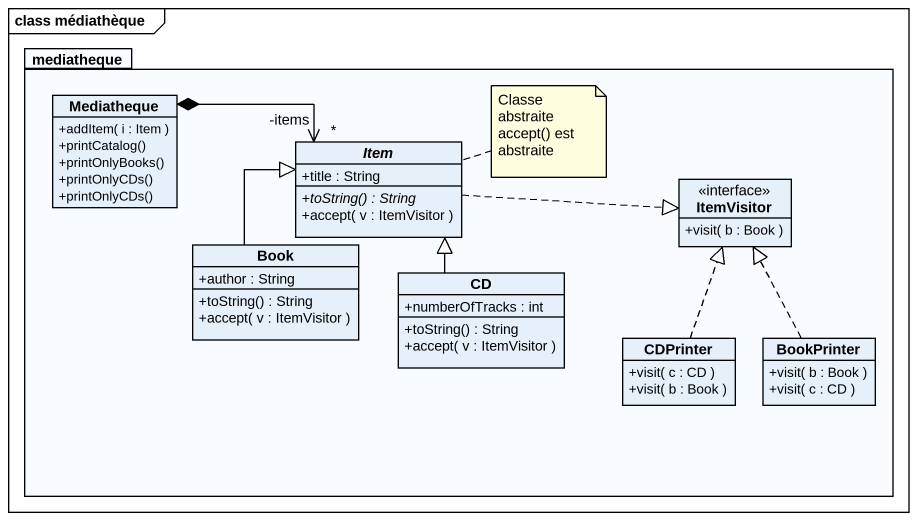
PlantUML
@startuml
mainframe class médiathèque
hide circle
hide empty members
skinparam classAttributeIconSize 0
package mediatheque {
  class Mediatheque {
    +addItem( i : Item )
    +printCatalog()
    +printOnlyBooks()
    +printOnlyCDs()
    +printOnlyCDs()
  }
  abstract class Item {
    +title : String
    {abstract} +toString() : String
    +accept( v : ItemVisitor )
  }
  interface ItemVisitor {
    +visit( b : Book )
  }
  class Book {
    +author : String
    +toString() : String
    +accept( v : ItemVisitor )
  }
  class CD {
    +numberOfTracks : int
    +toString() : String
    +accept( v : ItemVisitor )
  }
  class CDPrinter {
    +visit( c : CD )
    +visit( b : Book )
  }
  class BookPrinter {
    +visit( b : Book )
    +visit( c : CD )
  }
}
Mediatheque *-right-> "*\n-items" Item
Item .right.|> ItemVisitor
Book -up-|> Item
CD -up-|> Item
CDPrinter .up.|> ItemVisitor
BookPrinter .up.|> ItemVisitor
note right of Item
  Classe abstraite
  accept() est abstraite
end note
@enduml
